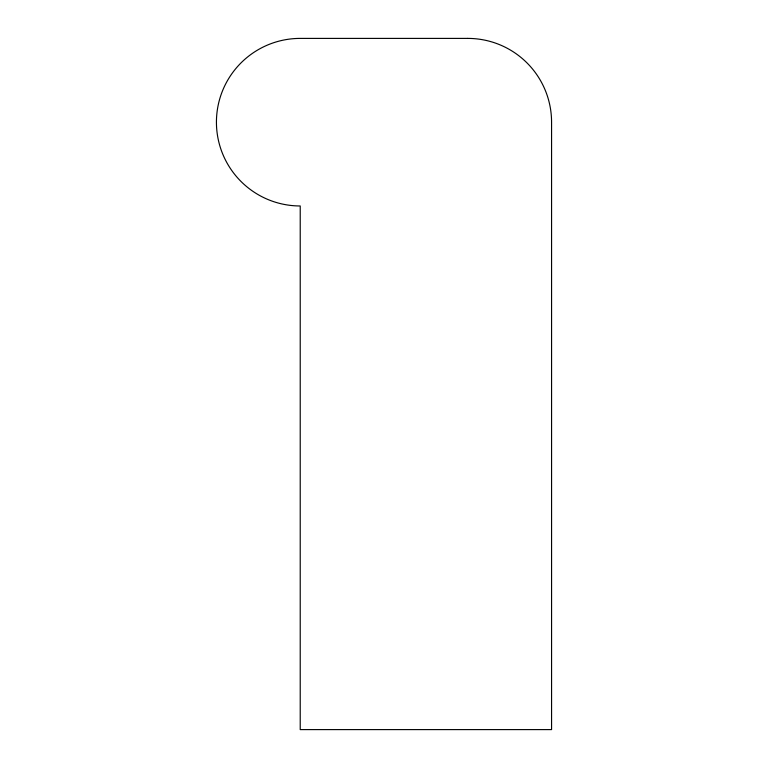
<?xml version="1.0" encoding="UTF-8"?>
<svg xmlns="http://www.w3.org/2000/svg" width="768" height="768" viewBox="0 0 768 768"><rect width="100%" height="100%" fill="white"/><g stroke="black" fill="none" stroke-linecap="round" stroke-linejoin="round"><path stroke-width="1.15" d="M467.779 38.4L300.221 38.4A83.779 83.779 0 0 0 216.432 122.179A83.779 83.779 0 0 0 300.221 205.968L300.221 729.6L551.568 729.6L551.568 122.179A83.779 83.779 0 0 0 467.779 38.4"/></g></svg>
